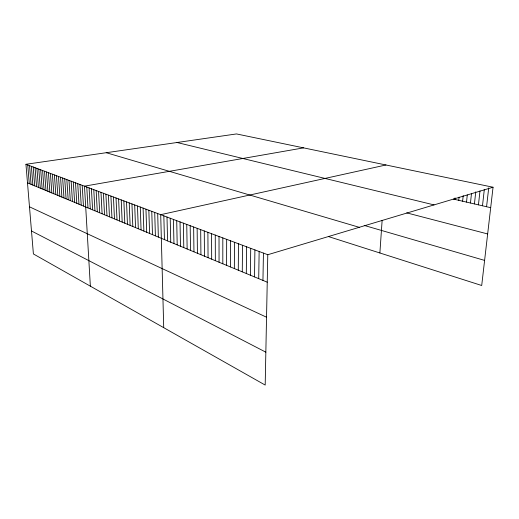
<?xml version="1.0" encoding="UTF-8"?>
<svg xmlns="http://www.w3.org/2000/svg" width="519" height="519" viewBox="0 0 519 519"><rect width="100%" height="100%" fill="white"/><g stroke="black" fill="none" stroke-linecap="round" stroke-linejoin="round"><path stroke-width="0.78" d="M222.813 263.788L222.82 237.903M226.615 265.358L226.66 239.337M230.462 266.954L230.553 240.79M234.348 268.563L234.484 242.263M238.286 270.198L238.474 243.755M242.276 271.846L242.503 245.26M246.304 273.519L246.59 246.791M250.392 275.206L250.722 248.335M254.524 276.919L254.907 249.899M258.709 278.658L259.143 251.488M262.945 280.409L263.438 253.09M25.95 164.283L267.785 254.719L265.19 385.066L33.398 253.947L25.95 164.283L236.495 133.934L493.05 187.229L481.703 285.502L328.923 236.709M379.876 252.987L382.133 220.322M454.923 199.426L455.079 197.849M458.757 200.308L459.075 197.142M462.624 201.203L463.201 195.637M466.529 202.105L467.282 194.923M470.467 203.013L471.492 193.399M474.437 203.928L475.748 191.861M478.447 204.856L479.984 190.869M482.488 205.784L484.324 189.409M486.569 206.731L488.71 187.93M267.785 254.719L493.05 187.229M385.954 164.984L160.702 214.671L163.719 327.664M303.583 147.87L84.48 186.165L90.364 286.17M453.398 199.075L490.689 207.678M177.031 142.504L434.046 204.908M406.721 212.874L487.652 233.952M364.221 225.428L484.603 260.402M106.239 152.709L359.252 227.316M27.494 182.876L267.24 282.187M29.486 206.815L266.539 317.213M31.49 230.974L265.845 352.174M27.741 164.951L29.278 183.616M31.367 166.307L32.885 185.108M29.544 165.626L31.075 184.362M35.052 167.682L36.557 186.632M33.203 166.995L34.715 185.867M40.696 169.797L42.169 188.955M38.795 169.084L40.281 188.176M36.914 168.383L38.412 187.398M44.53 171.231L45.99 190.538M42.603 170.511L44.07 189.74M48.436 172.691L49.876 192.147M46.476 171.958L47.923 191.336M52.406 174.176L53.82 193.782M50.414 173.43L51.842 192.958M56.448 175.688L57.836 195.449M54.417 174.929L55.825 194.612M60.554 177.219L61.923 197.136M58.491 176.447L59.873 196.286M64.732 178.783L66.082 198.861M62.637 177.998L63.993 197.999M68.988 180.372L70.305 200.613M66.847 179.574L68.184 199.731M71.142 181.183L72.452 201.495M75.508 182.811L76.793 203.299M73.315 181.994L74.613 202.391M79.952 184.472L81.204 205.128M77.72 183.642L78.985 204.207M82.203 185.315L83.442 206.056M89.086 187.891L90.28 208.885M86.77 187.028L87.983 207.931M91.422 188.767L92.603 209.845M96.158 190.538L97.306 211.797M93.777 189.649L94.945 210.818M100.984 192.341L102.1 213.783M98.558 191.433L99.693 212.784M103.43 193.256L104.527 214.788M108.393 195.112L109.451 216.825M105.902 194.177L106.979 215.8M110.91 196.052L111.955 217.863M116.016 197.96L117.022 219.959M113.447 196.999L114.472 218.908M118.604 198.933L119.591 221.029M123.859 200.898L124.807 223.189M121.219 199.906L122.186 222.1M126.526 201.891L127.453 224.279M131.943 203.915L132.819 226.505M129.225 202.903L130.126 225.389M134.687 204.947L135.543 227.633M140.266 207.029L141.077 229.923M137.464 205.985L138.294 228.775M143.095 208.087L143.88 231.091M145.956 209.157L146.715 232.265M151.762 211.33L152.476 234.646M148.843 210.24L149.582 233.446M154.714 212.433L155.395 235.86M157.692 213.543L158.347 237.079M163.835 215.846L164.439 239.603M167.001 217.026L167.572 240.9M170.206 218.227L170.751 242.217M173.443 219.44L173.956 243.547M176.72 220.659L177.2 244.89M183.376 223.151L183.791 247.621M180.028 221.898L180.476 246.246M186.756 224.416L187.138 249.01M190.181 225.694L190.525 250.411M193.645 226.991L193.957 251.832M197.142 228.302L197.421 253.266M200.684 229.625L200.924 254.719M204.265 230.961L204.467 256.185M207.892 232.317L208.054 257.671M211.557 233.693L211.681 259.176M215.268 235.075L215.346 260.694M219.018 236.482L219.057 262.231"/></g></svg>
